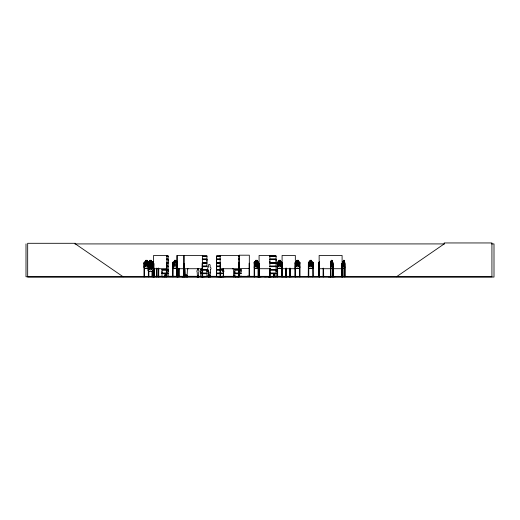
<?xml version="1.0" encoding="UTF-8"?>
<svg xmlns="http://www.w3.org/2000/svg" width="520" height="520" viewBox="0 0 520 520"><rect width="100%" height="100%" fill="white"/><g stroke="black" fill="none" stroke-linecap="round" stroke-linejoin="round"><path stroke-width="0.78" d="M161.974 273.091L161.974 270.043L168.175 270.043L168.168 273.091L161.974 273.091L161.98 271.57M168.168 271.57L168.168 270.043M168.168 261.144L168.168 259.623L166.621 259.623M200.753 273.091L200.753 270.043L206.953 270.043L206.947 273.091L200.753 273.091L200.759 271.57M206.947 271.57L206.947 270.043M206.947 261.144L206.947 259.623L202.3 259.623M222.827 273.091L216.625 273.091L216.632 270.043L222.827 270.043L222.827 271.57L222.82 270.043M220.532 262.665L216.625 262.665L216.632 259.623L220.532 259.623M238.713 273.091L234.806 273.091L234.812 271.57M241 271.57L241 270.043L239.453 270.043M269.874 262.665L269.874 259.623L276.075 259.623L276.068 262.665L269.874 262.665L269.88 261.144M276.068 271.57L276.068 270.043L269.874 270.043M276.068 261.144L276.068 259.623M163.937 276.764L168.909 276.497L161.96 276.764M168.909 276.517L161.98 276.556M165.288 276.731L165.419 273.592L165.269 275.158M273.942 276.731L274.072 273.592L273.923 275.158M209.814 273.429L209.892 272.012M223.594 272.012L223.366 276.269L223.594 272.012A1.105 1.105 0 0 0 223.366 270.276L223.087 268.6M209.456 275.32L209.131 275.113L209.514 275.269M234.774 275.164L234.37 275.217L234.774 275.269M186.089 275.217L186.4 275.36L186.212 275.067M200.733 276.764L206.953 276.647L206.947 273.702L200.753 273.702L200.753 276.64M209.209 275.041L209.268 275.366M164.879 276.731L165.353 273.592L166.316 276.731L166.335 268.307M274.664 276.731L274.235 273.592L273.592 276.764L273.605 276.289M330.694 268.522L332.651 268.522L332.832 266.897M332.651 268.522L332.859 262.529L332.039 261.95M236.99 276.503L241.592 276.231L236.977 276.432M344.591 268.522L344.584 261.95M344.877 266.897L344.637 268.522L342.791 268.522M164.769 276.731L165.315 273.592M273.468 276.289L273.481 276.77L273.988 273.592L273.267 276.425M340.431 276.523L347.185 276.523M344.701 276.764L344.663 263.523L345.026 263.523L345.026 276.77M344.806 276.731L344.857 262.522L344.572 262.002L342.81 262.002M153.543 276.705L153.803 263.523L153.829 276.77M284.245 276.738L277.687 276.425M284.264 276.517L279.975 276.517L284.264 276.705M328.361 276.731L335.205 276.731M328.367 276.523L335.199 276.523L328.38 276.77M332.651 276.523L332.709 263.523L333.086 263.523L333.112 276.77M273.267 276.731L273.962 273.592M257.108 276.738L261.086 276.503M261.072 276.731L257.153 276.497M221.741 276.764L222.125 276.757M221.917 276.523L222.319 276.77M181.85 276.764L186.635 276.523L181.909 276.764M258.648 266.903L258.096 268.522L254.586 268.522M268.242 276.731L277.394 276.517L268.249 276.705M148.102 266.897L148.102 262.555L148.59 262.002L152.341 262.002L152.88 262.548L152.887 269.978L152.328 271.603L148.499 271.603L147.992 269.978L148.044 262.529L148.564 261.95L149.675 261.95L149.675 260.319L151.307 260.319L151.307 261.95L152.36 261.95L152.939 262.522L152.939 266.903L152.341 268.469L148.59 268.469M152.939 266.903L152.38 268.522L148.551 268.522L148.044 266.903M282.055 266.897L281.508 268.469L277.758 268.469M282.106 266.903L281.548 268.522L277.719 268.522L277.212 266.903M300.007 266.903L299.449 268.522L295.62 268.522L295.12 266.903M313.209 266.897L312.663 268.469L308.913 268.469L308.425 266.897L308.425 262.555L308.913 262.002L312.663 262.002M284.55 276.731L287.066 276.731M287.072 276.523L284.564 276.523L291.434 276.731M317.85 276.523L323.063 276.425M253.097 276.523L261.105 276.77M153.257 276.731L154.55 276.497L153.296 276.77M154.31 276.738L154.329 276.289M154.512 276.731L154.388 268.197M223.652 276.77L216.613 276.764M151.944 276.705L152.016 271.317M177.06 261.95L176.007 261.95L176.007 260.319L174.375 260.319L174.375 261.95L173.264 261.95L172.744 262.529L172.647 276.523M308.243 276.731L308.373 262.529L308.893 261.95L310.005 261.95L310.005 260.319L311.63 260.319L311.578 262.002L312.39 262.548L312.39 265.59L311.578 266.897L310.057 266.897L309.238 265.59L309.238 262.548L310.057 262.002L310.057 260.37L311.578 260.37M342.843 261.95L342.576 262.555L342.856 262.002M330.746 261.95L330.48 276.77M330.486 262.548L330.759 262.002M257.147 261.95L257.147 260.319L255.619 260.319L255.697 262.002L254.924 262.548L254.924 265.59L255.671 266.897L257.075 266.897L257.816 265.59L257.822 262.548L257.075 262.002L257.816 262.548M257.075 266.897L257.822 265.59M153.803 264.999L153.062 266.286L153.641 266.292M148.018 265.59L147.206 266.897L145.685 266.897L144.872 265.59L144.872 262.548L145.685 262.002L145.685 260.37L147.206 260.37M176.768 265.59L175.948 266.897L174.428 266.897L173.615 265.59L173.615 262.548L174.428 262.002L174.428 260.37L175.948 260.37L175.948 262.002L176.768 262.548M344.11 260.37L343.343 260.37L343.395 262.002L342.959 262.548L343.343 266.897L344.058 266.897L344.448 265.59L344.084 260.319M331.298 262.002L330.896 262.548L330.896 265.59L331.298 266.897L332.059 266.897L332.469 265.59L332.469 262.548L332.059 262.002M151.327 265.603L150.417 267.111C149.864 264.635 147.94 265.61 150.098 267.481C147.816 269.815 149.832 270.303 150.442 267.839C151.099 270.303 153.036 269.815 150.774 267.495L151.808 265.616L149.675 265.623M254.144 276.77L254.144 262.529L254.625 261.95L255.645 261.95L255.625 260.319M254.644 262.002L254.196 262.555L254.644 262.002L258.096 262.002M254.144 262.529L254.625 261.95M147.992 265.61L148.512 265.025L152.308 265.025L153.725 266.897M277.271 262.555L277.758 262.002L281.508 262.002L282.055 262.548L282.002 276.77M319.657 276.77L319.657 276.289L318.643 276.289L318.643 276.77L318.728 262.529L319.241 261.95M318.78 262.555L319.54 262.002M184.88 276.38L184.697 276.764L185.022 275.691L185.218 276.38M185.536 276.653L185.022 276.556M186.635 276.705L187.506 276.556L187.512 275.691L187.668 276.77L181.844 276.523M186.7 276.764L187.558 276.744M198.692 276.77L198.666 276.048L198.79 276.627C196.807 277.882 196.924 275.788 197.262 276.51M197.054 276.764L198.744 276.51M197.236 276.757L197.587 276.764L196.937 276.77M198.809 276.77L198.256 276.764L198.712 276.764M208.254 276.38L208.273 275.691L207.753 276.764L207.955 276.38M208.383 276.757L208.078 276.556M209.521 276.627L210.1 276.653L208.182 276.77M209.436 276.764L210.08 276.556M210.047 276.77L209.937 276.048M222.216 276.627L222.313 276.627M223.457 276.757L223.333 276.77M223.555 276.764L223.645 276.048L223.548 276.686M233.064 276.764L233.194 276.38M233.207 276.764L233.519 275.691M233.864 276.757L233.344 276.556M235.339 276.556L235.014 276.764L236.022 276.744L235.683 276.38L235.17 276.653M197.685 268.6L197.411 270.276A1.105 1.105 0 0 0 197.184 272.012L197.411 276.269L198.517 276.269L198.744 272.012A1.105 1.105 0 0 0 198.517 270.276L198.237 268.6M254.924 262.548L255.671 262.002M396.461 276.77L444.197 243.919L444.197 242.951L491.926 242.951L491.926 276.77L26 276.77L26 243.919M152.912 262.548L153.725 262.002L152.588 262.002M148.863 265.623L149.675 265.083M218.355 276.738L221.936 276.77M184.853 276.653L185.705 276.744L184.88 276.556M198.367 276.77L198.796 276.686M208.058 276.653L208.507 276.77M208.286 276.686L208.761 276.744L207.935 276.556L210.724 276.77L210.561 275.691L210.431 276.764M233.317 276.653L241 276.556M143.832 276.738L144.469 276.289M294.97 276.738L295.035 276.289M74.802 243.919L444.444 243.919M491.562 243.919L494 243.919L494 277.05L27.677 277.05L27.677 243.295L75.413 243.295L75.413 243.919L123.142 276.77M275.301 255.469L259.09 255.469L259.058 276.77M166.621 255.944L168.181 255.951M202.3 255.951L206.953 255.951M216.619 255.951L220.532 255.951M238.706 255.944L239.46 255.951M269.867 255.951L276.081 255.951M166.628 256.061L168.181 256.074L168.168 259.012L166.621 259.012M202.3 256.074L206.953 256.074L206.947 259.012L202.3 259.012M220.532 256.067L216.619 256.067L216.625 259.012L220.532 259.012M238.713 256.067L239.46 256.061M269.867 256.067L276.081 256.074L276.068 259.012L269.874 259.012L269.874 256.074M166.614 256.256L168.168 256.256M202.306 256.256L206.947 256.256M220.525 256.256L216.632 256.256L216.632 259.012M238.706 256.256L239.453 256.256M269.88 256.256L276.068 256.256M238.713 259.012L239.46 259.012M166.647 259.22L168.22 259.22M202.28 259.22L206.993 259.22M216.587 259.22L219.726 259.22M238.725 259.22L239.48 259.22M269.834 259.22L276.12 259.22M166.647 259.409L168.22 259.409M202.28 259.409L206.993 259.409M216.587 259.409L219.726 259.409M238.725 259.409L239.48 259.409M269.834 259.409L276.12 259.409M238.713 259.623L239.46 259.623M330.7 261.95L331.272 261.95L331.227 260.319L332.092 260.319L332.014 262.002M343.317 260.319L344.136 260.319M255.671 260.37L257.094 260.37M278.902 260.37L280.423 260.37L280.423 262.002L281.236 262.548L281.236 265.59L280.423 266.897L278.902 266.897L278.083 265.59L278.083 262.548L278.902 262.002L278.844 260.319L280.475 260.319L280.475 261.95L281.534 261.95L282.106 262.522M298.324 260.37L296.803 260.37L296.803 262.002L295.99 262.548L295.99 265.59L296.803 266.897L298.324 266.897L299.143 265.59L299.143 262.548L298.324 262.002L298.382 260.319L296.751 260.319L296.751 261.95L295.639 261.95L295.12 262.529L295.087 276.77M331.253 260.37L332.059 260.37M256.822 260.644L255.918 260.644L255.925 261.19L256.822 261.19L256.822 260.644L256.815 261.19M343.473 260.644L343.935 260.644L343.935 261.19L343.473 261.19M147.258 261.95L148.317 261.95M153.673 261.95L152.562 261.95L152.042 262.529L152.042 265.447M257.062 261.95L258.115 261.95L258.648 262.522L258.596 276.77M278.844 261.95L277.732 261.95L277.212 262.529L277.238 276.77M298.382 261.95L299.436 261.95L300.007 262.522L300.007 276.77M311.63 261.95L312.689 261.95L313.261 262.522L313.261 266.903L312.702 268.522L308.874 268.522L308.373 266.903M342.797 261.95L343.369 261.95M344.084 261.95L344.63 261.95M177.041 262.002L173.29 262.002L172.796 262.555L172.796 266.897M295.659 262.002L299.409 262.002L299.956 262.548M330.707 262.002L332.631 262.002M258.596 262.548L258.083 261.95M332.859 262.529L332.911 276.77M257.075 262.548L255.671 262.548L255.671 265.59L257.075 265.59M166.621 262.665L168.175 262.665L168.175 259.623M202.3 262.665L206.953 262.665L206.953 259.623M238.713 262.665L239.46 262.665M166.647 262.88L168.22 262.88M202.28 262.88L206.993 262.88M216.587 262.88L219.726 262.88M238.725 262.88L239.48 262.88M269.834 262.88L276.12 262.88M166.647 263.068L168.22 263.068M202.28 263.068L206.993 263.068M216.587 263.068L219.726 263.068M238.725 263.068L239.48 263.068M269.834 263.068L276.12 263.068M166.621 263.283L168.175 263.283L168.175 266.214L166.628 266.221M202.3 263.283L206.953 263.283L206.953 266.214L202.3 266.221M220.525 266.136L216.632 266.136L216.625 263.283L220.532 263.283M238.713 263.283L239.558 263.25L239.577 276.503M149.624 265.025L149.624 263.393L151.255 263.393M149.675 263.452L151.203 263.452M143.969 263.523L144.417 263.523L144.469 276.77M166.829 263.523L166.589 276.77M172.712 263.523L173.16 263.523L173.076 276.497M177.275 263.523L177.717 276.738M183.768 263.523L184.301 263.523L184.243 276.77M220.142 263.523L220.584 263.523L220.617 276.77M254.118 263.523L254.599 263.523L254.644 276.77M258.135 276.77L258.18 263.523L258.661 263.523L258.713 276.77M259.09 263.523L259.5 263.523L259.486 276.77L259.532 276.289M277.186 263.523L277.635 263.523L277.687 276.77M282.464 263.523L281.606 263.523L281.554 276.77M295.087 263.523L295.536 263.523L295.588 276.77M299.956 263.523L299.507 263.523L299.507 276.77L299.455 276.289L300.007 276.289M308.341 263.523L308.789 263.523L308.789 276.77L308.841 276.289L308.288 276.289M313.209 263.523L312.761 263.523L312.812 276.77M318.695 263.523L319.611 263.523L319.572 276.77M330.48 263.523L330.733 276.77M342.179 263.523L341.705 263.523L341.75 276.77M342.582 263.523L342.947 263.523M172.744 264.069L177.073 264.069M166.614 266.136L168.168 266.136M202.306 266.136L206.947 266.136M220.532 266.221L216.567 266.298L220.532 266.344M276.081 266.221L269.815 266.298L276.081 266.377M166.621 266.37L168.181 266.344M202.3 266.377L206.953 266.344M166.628 266.481L168.181 266.5L168.168 269.432L161.974 269.432M202.3 266.487L206.953 266.481M220.532 266.481L216.619 266.487L216.625 269.432L222.827 269.432M269.867 266.5L276.081 266.481L276.068 269.432L269.874 269.432M166.614 266.675L168.168 266.675M202.306 266.675L206.947 266.675M220.525 266.675L216.632 266.675L216.632 269.432M269.88 266.675L276.068 266.675M330.414 266.903L330.74 268.522M148.291 268.469L144.541 268.469L144.053 266.897L144.053 262.555L144.541 262.002L148.291 262.002L148.837 262.548M173.29 268.469L177.041 268.469M239.233 268.45L249.327 268.45M258.096 268.469L254.625 268.469L254.176 266.897L254.605 268.522M295.659 268.469L299.409 268.469M330.707 268.469L332.631 268.469M342.81 268.469L344.624 268.469M148.33 268.522L144.501 268.522L144.001 266.903M177.073 268.522L173.244 268.522L172.744 266.903M153.576 268.723L166.829 268.723M176.839 268.723L202.514 268.723M220.142 268.723L238.888 268.723M259.09 268.723L270.433 268.723M282.087 268.723L295.341 268.723M319.137 268.723L342.095 268.723M200.753 269.432L206.953 269.432M234.806 269.432L238.713 269.432M239.453 269.432L241.007 269.432M161.935 269.646L168.22 269.646M200.707 269.646L206.993 269.646M216.587 269.646L222.872 269.646M234.767 269.646L238.725 269.646M239.48 269.646L241.053 269.646M269.834 269.646L276.12 269.646M161.935 269.834L168.22 269.834M200.707 269.834L206.993 269.834M216.587 269.834L222.872 269.834M234.767 269.834L238.725 269.834M239.48 269.834L241.053 269.834M269.834 269.834L276.12 269.834M238.713 270.043L234.806 270.043L234.806 273.091M239.453 273.091L241.007 273.091L241.007 270.043M269.874 273.091L276.075 273.091L276.075 270.043M161.935 273.299L168.22 273.299M200.707 273.299L206.993 273.299M216.587 273.299L222.872 273.299M234.767 273.299L238.725 273.299M239.48 273.299L241.053 273.299M269.834 273.299L276.12 273.299M161.935 273.488L168.22 273.488M200.707 273.488L206.993 273.488M216.587 273.488L222.872 273.488M234.767 273.488L238.725 273.488M239.48 273.488L241.053 273.488M269.834 273.488L276.12 273.488M216.625 276.64L216.625 273.702L222.827 273.702M234.806 273.702L238.713 273.702M239.453 273.702L241.007 273.702M269.874 273.702L276.075 273.702L276.075 276.64M239.187 276.022L239.597 276.022M249.119 276.022L249.529 276.022M148.889 276.289L148.337 276.289L148.337 276.77L148.388 263.523M151.964 276.289L152.516 276.289L152.516 276.77M153.556 276.289L297.239 276.361L297.239 276.77M313.261 276.289L312.709 276.289L312.709 276.77M323.063 276.289L323.615 276.289M330.434 276.289L330.896 276.289M332.67 276.289L333.125 276.289M341.66 276.289L342.225 276.289L342.225 276.77M342.543 276.289L342.992 276.289M344.624 276.289L345.072 276.289M144.469 276.425L148.337 276.425M152.516 276.425L159.406 276.731M172.042 276.497L181.357 276.517M197.542 276.419L198.276 276.419M208.689 276.419L209.424 276.419M222.391 276.419L223.125 276.419M251.732 276.503L247.124 276.231L251.745 276.432M277.381 276.497L267.69 276.77M293.312 276.523L299.455 276.425M308.841 276.425L312.709 276.425M200.759 276.556L206.947 276.556M223.594 276.51L216.632 276.556L216.632 273.702M148.909 276.705L148.837 271.317M241.014 276.64L234.793 276.764M197.483 276.692L197.047 276.686M323.681 276.738L323.564 268.197M313.274 276.497L313.209 262.548M282.36 276.738L282.315 263.523M158.353 276.738L158.269 268.197M158.151 276.731L158.23 268.197M204.386 276.731L200.915 276.738M237.393 276.738L237.386 276.361M148.018 262.548L147.206 262.002L147.258 260.319L145.633 260.319L145.633 261.95L144.521 261.95L144.001 262.529L143.969 276.77M151.203 265.083L152.016 265.623L152.016 268.664L151.203 269.971L149.675 269.971L148.863 268.664L148.915 262.548L149.727 262.002L149.727 260.37L151.249 260.37L151.249 262.002L152.067 262.548L152.067 265.59L151.249 266.897L149.727 266.897L148.915 265.59M330.915 276.731L330.85 266.637M166.888 276.731L166.829 255.469L153.576 255.469L153.602 276.77M342.803 276.731L342.738 263.523M209.976 276.757L210.548 275.691M186.83 276.75L187.415 276.38M153.647 262.6L153.108 262.6L153.816 263.842M254.924 265.59L255.671 266.897M332.586 262.002L332.832 262.555M318.728 266.903L319.228 268.522M148.05 269.971L148.538 271.55M277.537 276.744L277.583 276.289M166.276 276.731L165.575 273.592L166.12 276.731L166.198 276.361M274.203 273.592L274.775 276.731M165.535 275.158L165.47 273.592L166.01 276.731M342.836 268.522L342.622 262.555L342.589 276.77M274.397 276.731L274.144 273.592L274.19 275.158M165.49 273.592L165.744 276.731M233.747 276.022L233.402 269.633A1.657 1.657 0 0 1 232.915 268.463M208.52 275.561L208.325 272.012A1.105 1.105 0 0 1 208.325 270.452M344.903 276.289L344.903 276.77M343.369 260.319L343.343 262.002M342.947 268.197L342.973 276.77M342.713 276.289L342.726 276.77M342.16 276.77L342.095 255.469L319.137 255.469L319.195 276.77M342.024 276.289L342.037 276.77M341.868 276.289L341.868 276.77M341.796 263.523L341.796 276.77M333.079 276.289L333.079 276.77M332.859 268.197L332.832 276.77M331.272 260.319L331.253 262.002M330.629 266.637L330.629 276.77M323.512 276.289L323.512 276.77M323.167 276.289L323.167 276.77M323.115 268.197L323.063 276.77M319.527 263.523L319.469 276.77M319.228 263.523L319.286 276.77M319.092 276.289L319.092 276.77M308.392 276.289L308.392 276.77M299.904 276.289L299.904 276.77M296.27 276.361L296.27 276.77M295.49 263.523L295.483 276.77M295.315 276.77L295.341 255.469L282.087 255.469L282.106 276.77L282.236 268.307M295.172 262.555L295.236 276.77M290.134 268.197L290.101 276.77M290.05 268.197L289.978 276.77M289.803 276.289L289.822 276.77M289.659 268.197L289.705 276.77M289.614 276.289L289.614 276.77M286.325 268.197L286.37 276.77M286.234 268.197L286.28 276.77M286.163 276.289L286.163 276.77M285.994 276.289L286.007 276.77M285.935 268.197L285.935 276.77M285.851 268.197L285.805 276.77M282.464 268.307L282.49 276.77M281.658 276.289L281.658 276.77M277.134 276.289L277.134 276.77M276.945 276.361L276.945 276.77M276.666 276.361L276.666 276.77M275.301 276.289L275.243 276.77L275.217 276.289M273.721 276.289L273.78 276.77M273.676 276.289L273.618 276.77M273.312 276.289L273.37 276.77M270.166 276.289L270.212 276.77M270.069 268.197L270.114 276.77M270.01 276.289L269.997 276.77M269.861 276.289L269.874 276.77M269.802 268.197L269.757 276.77M269.704 268.197L269.704 276.77M266.526 276.77L264.485 276.77M259.363 263.523L259.396 276.77M259.226 263.523L259.279 276.77M259.103 276.289L259.194 276.77M258.525 276.289L258.538 276.77M258.252 263.523L258.317 276.77M257.114 260.319L257.069 268.522M254.527 263.523L254.475 276.77M254.241 276.289L254.254 276.77M254.072 276.289L254.072 276.77M249.509 276.503L249.489 263.25L249.165 263.25L249.145 276.503M249.392 276.022L249.366 276.503M249.301 276.503L249.327 255.197L239.233 255.197L239.213 276.503M239.395 263.25L239.415 276.503M239.33 276.022L239.356 276.503M239.011 276.77L239.011 263.523L238.569 263.523L238.537 276.77M238.888 276.77L238.888 255.469L220.142 255.469L220.142 276.77M238.83 276.289L238.764 276.77M238.693 263.523L238.661 276.77M237.984 276.361L237.984 276.77M237.666 276.361L237.666 276.77M237.042 276.361L237.042 276.77M234.962 276.38L234.962 274.931L234.202 274.931L234.202 276.38M225.647 276.361L225.647 276.77M223.073 275.542L223.073 276.51M220.461 263.523L220.5 276.77M220.324 276.289L220.344 276.77M220.266 263.523L220.266 276.77M216.632 263.283L216.632 266.136M216.625 259.623L216.625 262.665M216.625 270.043L216.625 273.091M209.703 276.38L209.697 274.931L208.942 274.931L208.942 276.38M208.065 275.691L207.981 276.556M202.67 276.289L202.67 276.77L202.631 263.523L202.196 263.523L202.156 276.77M202.456 276.77L202.514 255.469L176.839 255.469L176.819 276.77M202.384 276.289L202.371 276.77M202.312 263.523L202.28 276.77M198.224 276.51L198.224 275.542L197.717 275.542L197.717 276.51M186.647 276.38L186.647 274.931L185.887 274.931L185.887 276.38M185.205 275.691L185.205 276.38M184.132 255.469L184.165 276.77M184.087 263.523L184.093 276.77M184.015 263.523L184.002 276.77M183.892 263.523L183.892 276.77M183.768 255.469L183.729 276.77M182.761 276.361L182.761 276.77M178.958 268.307L178.952 276.77M178.925 268.307L178.919 276.77M178.756 268.307L178.75 276.77M178.705 276.289L178.705 276.77M177.632 276.289L177.645 276.77M177.437 263.523L177.424 276.77M177.392 263.523L177.333 276.77M177.275 255.469L177.261 276.77M177.131 268.197L177.183 276.77M177.08 276.77L176.839 263.523L176.956 276.77M173.212 276.289L173.29 276.77M172.764 276.289L172.764 276.77M168.175 276.64L168.175 273.702L161.974 273.702L161.974 276.64M166.511 268.307L166.504 276.77M158.71 276.77L158.704 268.197L158.6 276.77M156.877 268.197L156.917 276.77M156.826 276.289L156.826 276.77M156.429 268.197L156.481 276.77M156.377 276.289L156.377 276.77M154.68 276.361L154.68 276.77M154.479 276.289L154.479 276.77M154.063 276.289L154.056 276.77M153.998 268.197L153.953 276.77M153.777 276.289L153.712 276.77M152.464 270.536L152.412 276.77M152.067 276.289L152.067 276.77M148.785 276.289L148.785 276.77M144.365 276.289L144.365 276.77M187.915 268.463A1.657 1.657 0 0 1 187.428 269.633L187.083 276.022L185.425 276.022L185.088 269.633A1.657 1.657 0 0 1 184.6 268.463M210.483 269.633L210.139 276.022L208.481 276.022L208.136 269.633A1.657 1.657 0 0 1 208.481 267.026L208.481 265.239A0.826 0.826 0 0 1 209.313 264.413A0.826 0.826 0 0 1 210.139 265.239L210.139 267.026A1.657 1.657 0 0 1 210.483 269.633M330.935 262.542L331.448 264.413L330.909 266.351L331.617 264.764L332.28 266.377L331.786 264.407L332.3 262.542L331.298 262.548L331.298 265.59L332.059 265.59L332.072 262.529L331.63 264.036L330.935 262.542M344.442 266.286L343.772 264.764L343.096 266.286L343.61 264.407L343.168 262.516L344.058 262.548L344.058 265.59L343.343 265.59L343.343 262.548L343.759 264.036L344.409 262.542L343.922 264.413L344.442 266.286M257.719 266.286L257.231 266.338L256.406 264.764C255.918 267.365 253.975 266.383 256.087 264.407C254.105 262.548 255.873 261.553 256.386 264.036C256.874 261.553 258.758 262.535 256.711 264.413L257.719 266.286M147.869 266.286L147.316 266.292L146.452 264.764C145.834 267.228 143.826 266.74 146.101 264.407C143.942 262.535 145.867 261.56 146.425 264.036C147.043 261.69 148.987 262.184 146.776 264.413L147.869 266.286M281.086 266.286L280.566 266.338L279.669 264.764C278.961 267.248 277.095 266.714 279.318 264.407C277.16 262.535 279.084 261.56 279.643 264.036C280.254 261.69 282.204 262.184 279.994 264.413L281.086 266.286M298.994 266.286L298.467 266.338L297.57 264.764C296.953 267.228 294.944 266.74 297.226 264.407C295.067 262.535 296.992 261.56 297.544 264.036C298.161 261.69 300.105 262.184 297.895 264.413L298.994 266.286M312.247 266.286L311.688 266.292L310.824 264.764C310.206 267.228 308.197 266.74 310.472 264.407C308.315 262.535 310.239 261.56 310.798 264.036C311.415 261.69 313.358 262.184 311.149 264.413L312.247 266.286M146.933 260.644L145.958 260.644L145.958 261.19L146.933 261.19L146.933 260.644M150.982 260.644L150.001 260.644L150.001 261.19L150.982 261.19L150.982 260.644M175.675 260.644L174.701 260.644L174.701 261.19L175.675 261.19L175.675 260.644M280.15 260.644L279.175 260.644L279.175 261.19L280.15 261.19L280.15 260.644M298.051 260.644L297.076 260.644L297.076 261.19L298.051 261.19L298.051 260.644M311.305 260.644L310.329 260.644L310.329 261.19L311.305 261.19L311.305 260.644M331.929 260.644L331.435 260.644L331.435 261.19L331.929 261.19L331.929 260.644M147.206 262.548L145.685 262.548L145.685 265.59L147.206 265.59L147.206 262.548M151.249 262.548L149.727 262.548L149.675 268.664L151.203 268.664L151.249 262.548M175.948 262.548L174.428 262.548L174.428 265.59L175.948 265.59L175.948 262.548M280.423 262.548L278.902 262.548L278.902 265.59L280.423 265.59L280.423 262.548M298.324 262.548L296.803 262.548L296.803 265.59L298.324 265.59L298.324 262.548M311.578 262.548L310.057 262.548L310.057 265.59L311.578 265.59L311.578 262.548M276.075 263.283L269.874 263.283L269.874 266.214L276.068 266.136L276.068 263.283M150.93 263.725L149.948 263.725L149.948 264.264L150.93 264.264L150.93 263.725M275.425 276.744L275.438 276.289L275.431 276.764M275.028 276.77L275.034 276.289L274.995 276.77M224.757 276.77L224.757 276.361L224.712 276.77"/></g></svg>
